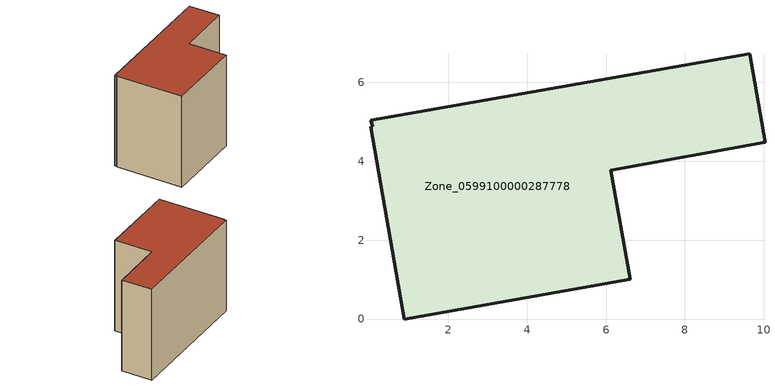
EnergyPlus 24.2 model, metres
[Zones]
Zone_0599100000287778
 floor ground (C_G): 0.04,5.04 9.64,6.72 10.03,4.48 6.12,3.77 6.61,1.01 0.88,0 0.03,4.87 0.08,4.88 z0
 wall outside (C_F): 0.03,4.87 0.88,0 6.61,1.01 6.12,3.77 10.03,4.48 9.64,6.72 0.04,5.04 0.08,4.88 0.03,4.87 z0:7.05
 roof outside (C_R): 0.04,5.04 0.08,4.88 0.03,4.87 0.88,0 6.61,1.01 6.12,3.77 10.03,4.48 9.64,6.72 z7.05
[BUILDING]
Pand.0599100000287778: North Axis=0; Terrain=City; Loads Convergence Tolerance Value=0.04; Temperature Convergence Tolerance Value=0.4; Solar Distribution=FullExterior; Maximum Number of Warmup Days=25; Minimum Number of Warmup Days=1
[Site:Location]
Rotterdam.The.Hague.AP_ZH_NLD Design_Conditions: Latitude=51.96; Longitude=4.45; Time Zone=1; Elevation=-4.5
[SITE:GROUNDTEMPERATURE:BUILDINGSURFACE]
18, 18, 18, 18, 18, 18, 18, 18, 18, 18, 18, 18
[MATERIAL] Thermal Absorptance=0.9; Solar Absorptance=0.7; Visible Absorptance=0.7
Name | Roughness | Thickness | Conductivity | Density | Specific Heat
G.TI.1946 | MediumSmooth | 0.15 | 1 | 540 | 1210
F.TI.1946 | Rough | 0.3 | 0.857143 | 1920 | 840
R.TI.1946 | MediumRough | 0.2 | 0.1 | 1500 | 1000
[CONSTRUCTION]
C_G: G.TI.1946
C_F: F.TI.1946
C_R: R.TI.1946
[ZONE]
Zone_0599100000287778: Type=1; Multiplier=1; Ceiling Height=Autocalculate; Volume=Autocalculate; Floor Area=autocalculate; Part of Total Floor Area=Yes
[ZONEINFILTRATION:DESIGNFLOWRATE]
Infil_Zone_0599100000287778: Zone or ZoneList or Space or SpaceList=Zone_0599100000287778; Schedule=AlwaysOn; Design Flow Rate Calculation Method=Flow/Area; Flow Rate per Floor Area=0.003; Constant Term Coefficient=1; Temperature Term Coefficient=0; Velocity Term Coefficient=0; Velocity Squared Term Coefficient=0
[HVACTEMPLATE:ZONE:IDEALLOADSAIRSYSTEM]
Zone_0599100000287778: Maximum Heating Supply Air Temperature=50; Minimum Cooling Supply Air Temperature=13; Maximum Heating Supply Air Humidity Ratio=0.0156; Minimum Cooling Supply Air Humidity Ratio=0.0077; Heating Limit=NoLimit; Cooling Limit=NoLimit; Dehumidification Control Type=ConstantSensibleHeatRatio; Cooling Sensible Heat Ratio=0.7; Dehumidification Setpoint=60; Humidification Control Type=None; Humidification Setpoint=30; Outdoor Air Method=None; Outdoor Air Flow Rate per Person=0.00944; Outdoor Air Flow Rate per Zone Floor Area=0; Outdoor Air Flow Rate per Zone=0; Demand Controlled Ventilation Type=None; Outdoor Air Economizer Type=NoEconomizer; Heat Recovery Type=None; Sensible Heat Recovery Effectiveness=0.7; Latent Heat Recovery Effectiveness=0.65
[ZONECONTROL:THERMOSTAT]
ThermostatControl_Zone_0599100000287778: Zone or ZoneList=Zone_0599100000287778; Control Type Schedule=DualSetpointControlType; Control 1=Thermostat_Zone_0599100000287778; Temperature Difference Between Cutout And Setpoint=0
[THERMOSTATSETPOINT:DUALSETPOINT]
Thermostat_Zone_0599100000287778: Heating Setpoint Temperature Schedule=HeatingSetpoint_Zone_0599100000287778; Cooling Setpoint Temperature Schedule=CoolingSetpoint_Zone_0599100000287778
[SCHEDULE:COMPACT]
HeatingSetpoint_Zone_0599100000287778: Through: 12/31, For: AllDays, Until: 24:00, 21
CoolingSetpoint_Zone_0599100000287778: Through: 12/31, For: AllDays, Until: 24:00, 24
DualSetpointControlType: Through: 12/31, For: AllDays, Until: 24:00, 4
AlwaysOn: Through: 12/31, For: AllDays, Until: 24:00, 1
